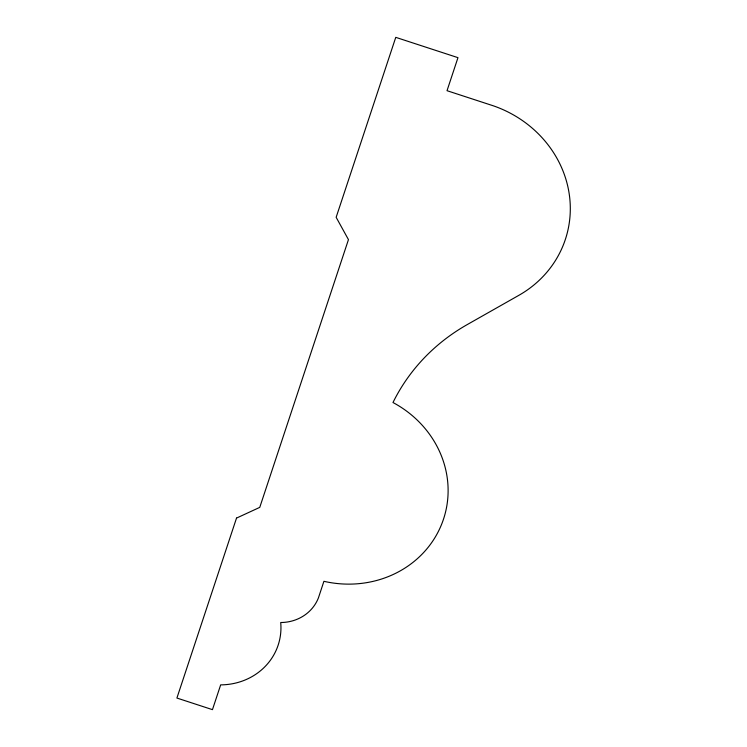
<?xml version="1.0" encoding="UTF-8"?>
<svg xmlns="http://www.w3.org/2000/svg" width="747" height="747" viewBox="0 0 747 747"><rect width="100%" height="100%" fill="white"/><g stroke="black" fill="none" stroke-linecap="round" stroke-linejoin="round"><path stroke-width="1.12" d="M236.519 518.091L176.908 698.043L212.456 709.65L220.664 684.878A63.532 59.106 16.5 0 0 280.713 622.522A42.224 39.292 16.5 0 0 318.446 597.824L323.909 581.306A104.001 96.765 16.5 0 0 442.056 523.18A104.001 96.765 16.5 0 0 392.987 402.521A201.223 187.226 16.5 0 1 467.099 324.665L518.857 295.326A112.517 104.683 16.5 0 0 569.429 195.462A112.517 104.683 16.5 0 0 493.608 105.906L447.023 90.695L457.967 57.659L395.761 37.35L336.15 217.302L348.457 239.628L259.76 507.372L236.519 518.091"/></g></svg>
